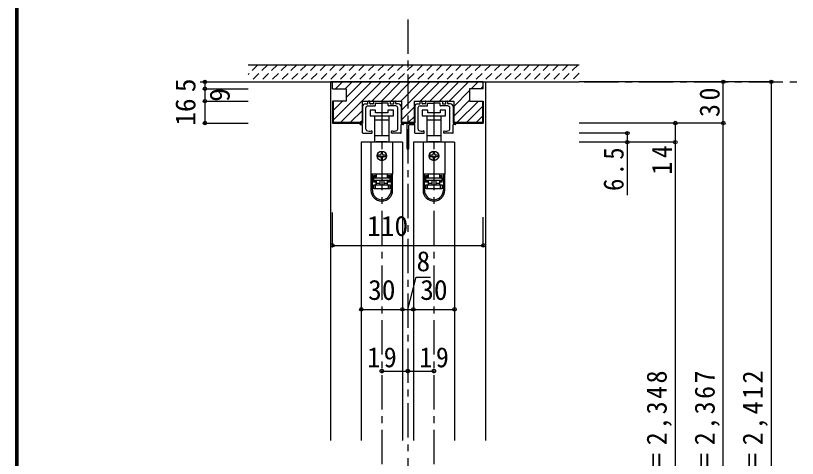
# Model space of a CAD drawing. Units: millimetres, scale not verified. Extents: x -973 to 977, y -718 to 696.
# Drawn here: x -973 to -403, y -323 to 0 of the extents above; entities that cross this region are included whole.
import ezdxf
from ezdxf.enums import TextEntityAlignment as Align

# ---------------------------------------------------------------- set-up
doc = ezdxf.new("R2010")
doc.units = ezdxf.units.MM
doc.header["$LTSCALE"] = 5
doc.header["$PDMODE"] = 32
doc.header["$PDSIZE"] = 2.5
doc.linetypes.add('CHAIN1', pattern=[8, 5, -1, 1, -1])
doc.linetypes.add('DASHED1', pattern=[1.8, 1.2, -0.6])
for name, color, linetype in [('0-1_通り芯', 4, 'CHAIN1'), ('0-4_枠', 3, 'Continuous'), ('0-6_扉', 6, 'Continuous'), ('0-7_金物', 7, 'Continuous'), ('0-B_寸法', 7, 'Continuous'), ('0-C_ﾊｯﾁ', 4, 'Continuous'), ('F-1_通り芯', 6, 'Continuous')]:
    doc.layers.add(name, color=color, linetype=linetype)
doc.styles.add('ＭＳ ゴシック', font='')
doc.styles.get('ＭＳ ゴシック').set_extended_font_data('MS Gothic')

# ---------------------------------------------------------------- blocks, each defined once
blk = doc.blocks.new('下荷重(戸車)')
at = {"layer": '0-7_金物'}
for p, q in [((8.5, 37.107), (4.5, 37.107)), ((-5.25, 30.107), (0, 30.107)), ((0, 30.107), (5.25, 30.107)), ((5.25, 30.107), (5.25, 33.107)), ((5.25, 18.507), (5.25, 30.107)), ((0, 18.507), (-5.25, 18.507)), ((-5.25, 18.507), (-5.25, 14.107)), ((5.25, 18.507), (0, 18.507)), ((5.25, 14.107), (5.25, 18.507)), ((7.9, 13.807), (-7.9, 13.807)), ((-7.9, 13.807), (-7.9, -9.493)), ((-5.25, 14.107), (-4, 14.107)), ((-4, 14.107), (-4, 13.807)), ((4, 14.107), (-4, 14.107)), ((4, 14.107), (5.25, 14.107)), ((4, 13.807), (4, 14.107)), ((7.9, 13.807), (7.9, -9.493)), ((-0.5, 6.307), (-0.5, 5.307)), ((0.5, 5.307), (0.5, 6.307)), ((-1.5, 4.307), (-2.5, 4.307)), ((-2.5, 3.307), (-1.5, 3.307)), ((-0.5, 2.307), (-0.5, 1.307)), ((0.5, 1.307), (0.5, 2.307)), ((2.5, 4.307), (1.5, 4.307)), ((1.5, 3.307), (2.5, 3.307)), ((7.9, -9.493), (-7.9, -9.493)), ((-7.9, -9.493), (-7.9, -9.593)), ((-6.9, -9.593), (-7.9, -9.593)), ((-7.9, -9.593), (-7.9, -21.293)), ((-4.2, -9.593), (-6.9, -9.593)), ((-6.9, -21.293), (-6.9, -9.593)), ((-6.1, -10.593), (-6.1, -15.293)), ((-6.1, -10.593), (-4.2, -10.593)), ((-4.9, -9.593), (-4.9, -9.493)), ((-4.2, -9.593), (-4.2, -10.593)), ((-4, -11.693), (-4, -9.493)), ((4, -9.493), (4, -11.693)), ((6.9, -9.593), (4.2, -9.593)), ((4.2, -10.593), (4.2, -9.593)), ((4.2, -11.593), (4.2, -10.593)), ((4.2, -10.593), (6.1, -10.593)), ((4.9, -9.493), (4.9, -9.593)), ((6.1, -15.293), (6.1, -10.593)), ((6.9, -9.593), (6.9, -21.293)), ((7.9, -9.593), (6.9, -9.593)), ((7.9, -9.493), (7.9, -9.593)), ((7.9, -21.293), (7.9, -9.593)), ((-6.1, -14.293), (-4.2, -14.293)), ((-4.2, -15.293), (-6.1, -15.293)), ((-5.9, -11.693), (-5.9, -12.193)), ((-4, -11.693), (-5.9, -11.693)), ((-5.9, -12.193), (5.9, -12.193)), ((-5.9, -14.193), (-5.9, -12.193)), ((5.9, -14.193), (-5.9, -14.193)), ((-4.2, -14.293), (-4.2, -15.293)), ((-4.2, -15.293), (-4.2, -17.193)), ((-4, -16.193), (-4, -14.193)), ((-1.5, -14.193), (-1.5, -17.193)), ((1.5, -14.193), (1.5, -17.193)), ((1.5, -16.193), (4, -16.193)), ((5.9, -11.693), (4, -11.693)), ((6.1, -11.593), (4.2, -11.593)), ((6.1, -15.293), (4.2, -15.293)), ((4.2, -17.193), (4.2, -15.293)), ((5.9, -12.193), (5.9, -11.693)), ((5.9, -12.193), (5.9, -14.193)), ((-5.9, -17.193), (-4.9, -17.193)), ((-4.9, -17.193), (4.9, -17.193)), ((-4.9, -17.193), (-4.9, -20.193)), ((4.9, -20.193), (-4.9, -20.193)), ((4.9, -17.193), (5.9, -17.193)), ((5.9, -17.193), (5.9, -20.193))]:
    blk.add_line(p, q, dxfattribs=at)
for points in [[(-8.5, 33.107), (0, 33.107), (8.5, 33.107), (8.5, 37.107)], [(4.5, 37.107), (4.5, 35.107), (-4.5, 35.107), (-4.5, 37.107), (-8.5, 37.107), (-8.5, 33.107)], [(-5.25, 33.107), (-5.25, 30.107), (-5.25, 18.507)], [(-4.2, -10.593), (-4.2, -11.593), (-6.1, -11.593)], [(-4, -17.193), (-4, -16.193), (-1.5, -16.193)], [(4, -14.193), (4, -16.193), (4, -17.193)], [(4.2, -15.293), (4.2, -14.293), (6.1, -14.293)], [(-4.9, -20.193), (-5.9, -20.193), (-5.9, -17.193)], [(5.9, -20.193), (4.9, -20.193), (4.9, -17.193)]]:
    blk.add_lwpolyline(points, dxfattribs=at)
blk.add_circle((0, 3.807), 3.5, dxfattribs=at)
for centre, radius, start, end in [((0, 6.307), 0.5, 90, 180), ((0, 6.307), 0.5, 0, 90), ((-2.5, 3.807), 0.5, 90, 180), ((-2.5, 3.807), 0.5, 180, 270), ((-1.5, 5.307), 1, 270, 0), ((-1.5, 2.307), 1, 0, 90), ((0, 1.307), 0.5, 180, 270), ((0, 1.307), 0.5, 270, 0), ((1.5, 5.307), 1, 180, 270), ((1.5, 2.307), 1, 90, 180), ((2.5, 3.807), 0.5, 0, 90), ((2.5, 3.807), 0.5, 270, 0), ((0, -21.293), 7.9, 180, 0), ((0, -21.293), 6.9, 180, 0)]:
    blk.add_arc(centre, radius, start, end, dxfattribs=at)
blk = doc.blocks.new('03')
at = {"layer": '0-B_寸法'}
for p, q in [((-11.079, 7.476), (-9.529, 7.476)), ((-9.229, 7.776), (-9.229, 9.176)), ((-9.229, 5.976), (-4.029, 5.976)), ((-8.029, 9.476), (-8.929, 9.476)), ((-7.729, 7.776), (-7.729, 9.176)), ((-5.529, 7.476), (-7.429, 7.476)), ((-5.229, 9.176), (-5.229, 7.776)), ((-4.929, 9.476), (6.771, 9.476)), ((-3.729, 6.276), (-3.729, 7.676)), ((-3.429, 7.976), (0.621, 7.976)), ((0.921, 8.276), (0.621, 7.976)), ((0.921, 8.276), (1.221, 7.976)), ((5.271, 7.976), (1.221, 7.976)), ((5.571, 6.276), (5.571, 7.676)), ((11.071, 5.976), (5.871, 5.976)), ((7.071, 9.176), (7.071, 7.776)), ((7.371, 7.476), (9.271, 7.476)), ((9.571, 7.776), (9.571, 9.176)), ((9.871, 9.476), (10.771, 9.476)), ((11.071, 7.776), (11.071, 9.176)), ((12.921, 7.476), (11.371, 7.476)), ((-13.079, 5.476), (-13.079, -6.524)), ((-10.679, -11.096), (-10.679, 4.476)), ((12.521, -11.096), (12.521, 4.476)), ((14.921, 5.476), (14.921, -6.524)), ((-18.679, -25.124), (-18.679, -7.024)), ((-18.179, -6.524), (-13.079, -6.524)), ((-17.479, -25.124), (-17.479, -8.224)), ((-16.979, -7.724), (-13.079, -7.724)), ((-13.079, -13.724), (-13.079, -7.724)), ((16.321, -6.524), (14.921, -6.524)), ((16.321, -7.724), (14.921, -7.724)), ((14.921, -13.724), (14.921, -7.724)), ((-12.779, -14.024), (-6.529, -14.024)), ((-6.229, -13.724), (-6.229, -12.649)), ((8.071, -13.724), (8.071, -12.649)), ((14.621, -14.024), (8.371, -14.024))]:
    blk.add_line(p, q, dxfattribs=at)
for centre, radius, start, end in [((-11.079, 5.476), 2, 90, 180), ((-9.229, 4.476), 1.5, 90, 180), ((-9.529, 7.776), 0.3, 270, 0), ((-8.929, 9.176), 0.3, 90, 180), ((-8.029, 9.176), 0.3, 0, 90), ((-7.429, 7.776), 0.3, 180, 270), ((-5.529, 7.776), 0.3, 270, 0), ((-4.929, 9.176), 0.3, 90, 180), ((-4.029, 6.276), 0.3, 270, 0), ((-3.429, 7.676), 0.3, 90, 180), ((5.271, 7.676), 0.3, 0, 90), ((5.871, 6.276), 0.3, 180, 270), ((6.771, 9.176), 0.3, 0, 90), ((7.371, 7.776), 0.3, 180, 270), ((9.271, 7.776), 0.3, 270, 0), ((9.871, 9.176), 0.3, 90, 180), ((10.771, 9.176), 0.3, 0, 90), ((11.371, 7.776), 0.3, 180, 270), ((11.071, 4.476), 1.5, 0, 90), ((12.921, 5.476), 2, 0, 90), ((-18.179, -7.024), 0.5, 90, 180), ((-16.979, -8.224), 0.5, 90, 180), ((-9.679, -11.096), 1, 180, 243.25632), ((11.521, -11.096), 1, 296.74368, 0), ((16.321, -7.124), 0.6, 0, 90), ((16.321, -7.124), 0.6, 270, 0), ((-12.779, -13.724), 0.3, 180, 270), ((-7.879, -7.524), 5, 243.25632, 284.75682), ((-6.529, -12.649), 0.3, 0, 104.75682), ((-6.529, -13.724), 0.3, 270, 0), ((8.371, -12.649), 0.3, 75.24318, 180), ((8.371, -13.724), 0.3, 180, 270), ((9.721, -7.524), 5, 255.24318, 296.74368), ((14.621, -13.724), 0.3, 270, 0), ((-18.079, -25.124), 0.6, 180, 0)]:
    blk.add_arc(centre, radius, start, end, dxfattribs=at)
blk = doc.blocks.new('02')
at = {"layer": '0-B_寸法'}
for p, q in [((-12, 6.623), (-10.45, 6.623)), ((-10.15, 6.923), (-10.15, 8.323)), ((-8.95, 8.623), (-9.85, 8.623)), ((-8.65, 6.923), (-8.65, 8.323)), ((-6.45, 6.623), (-8.35, 6.623)), ((-6.15, 8.323), (-6.15, 6.923)), ((-5.85, 8.623), (5.85, 8.623)), ((-4.65, 5.423), (-4.65, 6.823)), ((-4.35, 7.123), (-0.3, 7.123)), ((0, 7.423), (-0.3, 7.123)), ((0, 7.423), (0.3, 7.123)), ((4.35, 7.123), (0.3, 7.123)), ((4.65, 5.423), (4.65, 6.823)), ((6.15, 8.323), (6.15, 6.923)), ((6.45, 6.623), (8.35, 6.623)), ((8.65, 6.923), (8.65, 8.323)), ((8.95, 8.623), (9.85, 8.623)), ((10.15, 6.923), (10.15, 8.323)), ((12, 6.623), (10.45, 6.623)), ((-14, 4.623), (-14, -7.377)), ((-11.6, -11.949), (-11.6, 3.623)), ((-10.15, 5.123), (-4.95, 5.123)), ((10.15, 5.123), (4.95, 5.123)), ((11.6, -11.949), (11.6, 3.623)), ((14, 4.623), (14, -7.377)), ((-15.4, -7.377), (-14, -7.377)), ((-15.4, -8.577), (-14, -8.577)), ((-14, -14.577), (-14, -8.577)), ((15.4, -7.377), (14, -7.377)), ((15.4, -8.577), (14, -8.577)), ((14, -14.577), (14, -8.577)), ((-13.7, -14.877), (-7.45, -14.877)), ((-7.15, -14.577), (-7.15, -13.502)), ((7.15, -14.577), (7.15, -13.502)), ((13.7, -14.877), (7.45, -14.877))]:
    blk.add_line(p, q, dxfattribs=at)
for centre, radius, start, end in [((-12, 4.623), 2, 90, 180), ((-10.45, 6.923), 0.3, 270, 0), ((-9.85, 8.323), 0.3, 90, 180), ((-8.95, 8.323), 0.3, 0, 90), ((-8.35, 6.923), 0.3, 180, 270), ((-6.45, 6.923), 0.3, 270, 0), ((-5.85, 8.323), 0.3, 90, 180), ((-4.35, 6.823), 0.3, 90, 180), ((4.35, 6.823), 0.3, 0, 90), ((5.85, 8.323), 0.3, 0, 90), ((6.45, 6.923), 0.3, 180, 270), ((8.35, 6.923), 0.3, 270, 0), ((8.95, 8.323), 0.3, 90, 180), ((9.85, 8.323), 0.3, 0, 90), ((10.45, 6.923), 0.3, 180, 270), ((12, 4.623), 2, 0, 90), ((-10.15, 3.623), 1.5, 90, 180), ((-4.95, 5.423), 0.3, 270, 0), ((4.95, 5.423), 0.3, 180, 270), ((10.15, 3.623), 1.5, 0, 90), ((-15.4, -7.977), 0.6, 90, 180), ((-15.4, -7.977), 0.6, 180, 270), ((15.4, -7.977), 0.6, 0, 90), ((15.4, -7.977), 0.6, 270, 0), ((-13.7, -14.577), 0.3, 180, 270), ((-10.6, -11.949), 1, 180, 243.25632), ((-8.8, -8.377), 5, 243.25632, 284.75682), ((-7.45, -13.502), 0.3, 0, 104.75682), ((-7.45, -14.577), 0.3, 270, 0), ((7.45, -13.502), 0.3, 75.24318, 180), ((7.45, -14.577), 0.3, 180, 270), ((8.8, -8.377), 5, 255.24318, 296.74368), ((10.6, -11.949), 1, 296.74368, 0), ((13.7, -14.577), 0.3, 270, 0)]:
    blk.add_arc(centre, radius, start, end, dxfattribs=at)

msp = doc.modelspace()

# ---------------------------------------------------------------- linework, layer by layer
at = {"layer": '0-1_通り芯'}
for p, q in [((-687.347, -2.5), (-687.347, -577.5)), ((-838.847, -48), (-403.347, -48)), ((-706.347, -62), (-706.347, -567.5)), ((-668.347, -62), (-668.347, -567.5))]:
    msp.add_line(p, q, dxfattribs=at)
at = {"layer": '0-1_通り芯', "linetype": 'Continuous'}
for p, q in [((-706.347, -259), (-687.347, -259)), ((-687.347, -259), (-668.347, -259))]:
    msp.add_line(p, q, dxfattribs=at)
at = {"layer": '0-1_通り芯', "color": 7}
for p in [(-706.347, -259), (-687.347, -259), (-668.347, -259)]:
    msp.add_point(p, dxfattribs=at)
at = {"layer": '0-4_枠', "color": 4}
for p, q in [((-742.347, -48), (-743.847, -48)), ((-743.847, -48), (-743.847, -309.75)), ((-632.347, -48), (-630.847, -48)), ((-630.847, -48), (-630.847, -309.75))]:
    msp.add_line(p, q, dxfattribs=at)
at = {"layer": '0-4_枠'}
for p, q in [((-742.347, -53), (-742.347, -48)), ((-632.347, -48), (-742.347, -48)), ((-632.347, -53), (-632.347, -48)), ((-742.347, -53), (-732.347, -53)), ((-732.347, -53), (-732.347, -62)), ((-642.347, -53), (-642.347, -62)), ((-632.347, -53), (-642.347, -53)), ((-742.347, -62), (-742.347, -78)), ((-732.347, -62), (-742.347, -62)), ((-741.847, -62), (-741.847, -77.5)), ((-720.747, -62), (-691.947, -62)), ((-720.747, -62), (-720.747, -78)), ((-691.947, -62), (-691.947, -78)), ((-682.747, -62), (-653.947, -62)), ((-682.747, -62), (-682.747, -78)), ((-653.947, -62), (-653.947, -78)), ((-642.347, -62), (-632.347, -62)), ((-632.847, -62), (-632.847, -77.5)), ((-632.347, -62), (-632.347, -78)), ((-742.347, -78), (-720.747, -78)), ((-741.847, -77.5), (-720.747, -77.5)), ((-691.947, -77.5), (-682.747, -77.5)), ((-691.947, -78), (-682.747, -78)), ((-653.947, -77.5), (-632.847, -77.5)), ((-653.947, -78), (-632.347, -78))]:
    msp.add_line(p, q, dxfattribs=at)
at = {"layer": '0-6_扉'}
for p, q in [((-691.347, -92), (-721.347, -92)), ((-721.347, -92), (-721.347, -309.75)), ((-691.347, -92), (-691.347, -309.75)), ((-653.347, -92), (-683.347, -92)), ((-683.347, -92), (-683.347, -309.75)), ((-653.347, -92), (-653.347, -309.75))]:
    msp.add_line(p, q, dxfattribs=at)
at = {"layer": '0-B_寸法', "color": 4, "linetype": 'DASHED1'}
for p, q in [((-796.636, -35.5), (-803.847, -42.711)), ((-789.565, -35.5), (-802.065, -48)), ((-782.494, -35.5), (-794.994, -48)), ((-775.423, -35.5), (-787.923, -48)), ((-768.352, -35.5), (-780.852, -48)), ((-761.281, -35.5), (-773.781, -48)), ((-754.21, -35.5), (-766.71, -48)), ((-747.138, -35.5), (-759.638, -48)), ((-740.067, -35.5), (-752.567, -48)), ((-732.996, -35.5), (-745.496, -48)), ((-725.925, -35.5), (-738.425, -48)), ((-718.854, -35.5), (-731.354, -48)), ((-711.783, -35.5), (-724.283, -48)), ((-704.712, -35.5), (-717.212, -48)), ((-697.641, -35.5), (-710.141, -48)), ((-690.57, -35.5), (-703.07, -48)), ((-683.499, -35.5), (-695.999, -48)), ((-676.428, -35.5), (-688.928, -48)), ((-669.357, -35.5), (-681.857, -48)), ((-662.286, -35.5), (-674.786, -48)), ((-655.215, -35.5), (-667.715, -48)), ((-648.144, -35.5), (-660.644, -48)), ((-641.072, -35.5), (-653.572, -48)), ((-634.001, -35.5), (-646.501, -48)), ((-626.93, -35.5), (-639.43, -48)), ((-619.859, -35.5), (-632.359, -48)), ((-612.788, -35.5), (-625.288, -48)), ((-605.717, -35.5), (-618.217, -48)), ((-598.646, -35.5), (-611.146, -48)), ((-591.575, -35.5), (-604.075, -48)), ((-584.504, -35.5), (-597.004, -48)), ((-577.433, -35.5), (-589.933, -48)), ((-570.362, -35.5), (-582.862, -48)), ((-563.291, -35.5), (-575.791, -48)), ((-562.347, -41.627), (-568.72, -48))]:
    msp.add_line(p, q, dxfattribs=at)
at = {"layer": '0-B_寸法', "color": 2}
for p, q in [((-803.847, -35.5), (-562.347, -35.5)), ((-803.847, -48), (-562.347, -48))]:
    msp.add_line(p, q, dxfattribs=at)
at = {"layer": '0-B_寸法', "color": 4}
for p, q in [((-835.347, -48), (-803.847, -48)), ((-835.347, -48), (-835.347, -53)), ((-422.347, -48), (-562.347, -48)), ((-457.347, -567.5), (-457.347, -48)), ((-422.347, -48), (-422.347, -555.5)), ((-835.347, -53), (-803.847, -53)), ((-835.347, -53), (-835.347, -62)), ((-835.347, -62), (-803.847, -62)), ((-835.347, -62), (-835.347, -78)), ((-835.347, -78), (-803.847, -78)), ((-457.347, -78), (-562.347, -78)), ((-492.347, -78), (-492.347, -547.5)), ((-527.347, -85.5), (-562.347, -85.5)), ((-527.347, -85.5), (-527.347, -130.729)), ((-492.347, -92), (-562.347, -92)), ((-742.347, -167.304), (-742.347, -143.246)), ((-632.347, -167.304), (-632.347, -146.746)), ((-742.347, -167.304), (-632.347, -167.304)), ((-721.347, -214), (-653.347, -214))]:
    msp.add_line(p, q, dxfattribs=at)
msp.add_lwpolyline([(-687.347, -214), (-681.285, -190.592), (-670.789, -190.592)], dxfattribs=at)
at = {"layer": '0-B_寸法'}
for p in [(-835.347, -48), (-457.347, -48), (-422.347, -48), (-835.347, -53), (-835.347, -62), (-835.347, -78), (-492.347, -78), (-457.347, -78), (-527.347, -85.5), (-527.347, -92), (-492.347, -92), (-742.347, -167.304), (-632.347, -167.304), (-721.347, -214), (-691.347, -214), (-683.347, -214), (-653.347, -214)]:
    msp.add_point(p, dxfattribs=at)
at = {"layer": '0-C_ﾊｯﾁ'}
for p, q in [((-742.144, -48), (-742.347, -48.203)), ((-741.847, -75.987), (-713.86, -48)), ((-740.073, -53), (-735.073, -48)), ((-736.289, -77.5), (-706.789, -48)), ((-733.002, -53), (-728.002, -48)), ((-732.347, -59.416), (-720.931, -48)), ((-713.718, -62), (-699.718, -48)), ((-706.647, -62), (-692.647, -48)), ((-699.576, -62), (-685.576, -48)), ((-692.505, -62), (-678.505, -48)), ((-691.947, -68.513), (-671.434, -48)), ((-678.363, -62), (-664.363, -48)), ((-671.292, -62), (-657.292, -48)), ((-664.221, -62), (-650.221, -48)), ((-657.15, -62), (-643.15, -48)), ((-641.078, -53), (-636.078, -48)), ((-653.947, -65.869), (-642.347, -54.269)), ((-634.007, -53), (-632.347, -51.34)), ((-741.847, -68.916), (-734.931, -62)), ((-653.947, -72.94), (-642.347, -61.34)), ((-651.436, -77.5), (-635.936, -62)), ((-691.947, -75.584), (-682.747, -66.384)), ((-644.365, -77.5), (-632.847, -65.982)), ((-729.218, -77.5), (-720.747, -69.029)), ((-686.792, -77.5), (-682.747, -73.455)), ((-637.294, -77.5), (-632.847, -73.053)), ((-722.147, -77.5), (-720.747, -76.1))]:
    msp.add_line(p, q, dxfattribs=at)
at = {"layer": 'F-1_通り芯'}
for p, q in [((-973.347, 695.833), (-973.347, -700.833)), ((-972.514, 695.833), (-972.514, -700.833)), ((-971.68, 695.833), (-971.68, -700.833))]:
    msp.add_line(p, q, dxfattribs=at)

# ---------------------------------------------------------------- block references
at = {"layer": '0-7_金物'}
for name, p in [('02', (-706.347, -70.623)), ('03', (-669.268, -71.476)), ('下荷重(戸車)', (-706.347, -105.807)), ('下荷重(戸車)', (-668.347, -105.807))]:
    msp.add_blockref(name, p, dxfattribs=at)

# ---------------------------------------------------------------- texts
at = {"layer": '0-1_通り芯', "color": 7, "char_height": 14.66, "attachment_point": 7, "style": 'ＭＳ ゴシック'}
for insert in [(-716.972, -256.5), (-678.972, -256.5)]:
    msp.add_mtext('\\T1.27;\\W0.95;19', dxfattribs=dict(at, insert=insert))
at = {"layer": '0-B_寸法', "style": 'ＭＳ ゴシック'}
for s, p in [('5', (-837.847, -55.5)), ('9', (-812.847, -62.5)), ('16', (-837.847, -80))]:
    msp.add_text(s, height=14.66, rotation=90, dxfattribs=at).set_placement(p, align=Align.BOTTOM_LEFT)
for s, p in [('110', (-717.063, -164.804)), ('8', (-681.037, -190.592)), ('30', (-716.347, -211.5)), ('30', (-678.347, -211.5))]:
    msp.add_text(s, height=14.66, dxfattribs=at).set_placement(p, align=Align.BOTTOM_LEFT)
at = {"layer": '0-B_寸法', "char_height": 14.66, "attachment_point": 7, "rotation": 90, "style": 'ＭＳ ゴシック'}
for s, insert in [('\\T1.27;\\W0.95;30', (-459.847, -73.625)), ('\\T1.27;\\W0.9;6.5', (-529.847, -127.584)), ('\\T1.27;\\W0.95;14', (-494.847, -115.746)), ('\\T1.19;\\W0.95;ＤＨ＝2,348', (-494.847, -381)), ('\\T1.19;\\W0.95;枠内＝2,367', (-459.847, -381)), ('\\T1.19;\\W0.95;枠外＝2,412', (-424.847, -381))]:
    msp.add_mtext(s, dxfattribs=dict(at, insert=insert))

doc.saveas('drawing.dxf')
